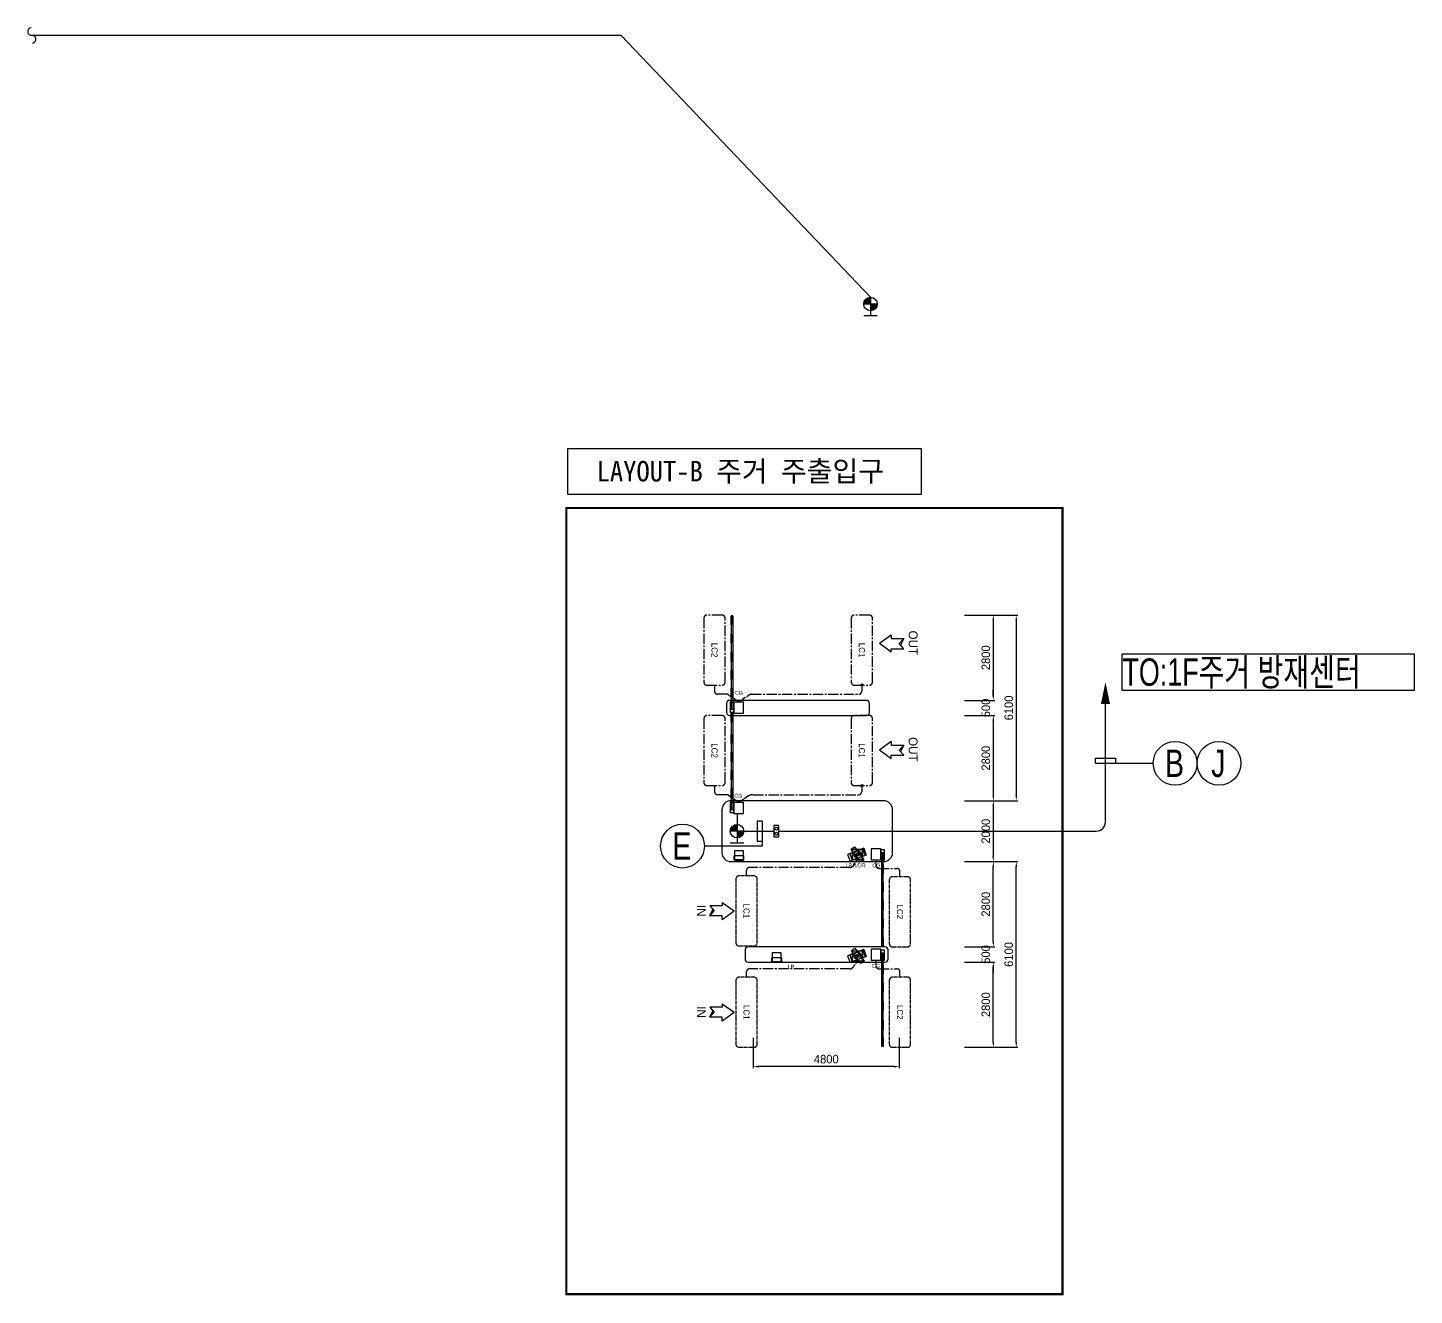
# Model space of a CAD drawing. Header units: millimetres. Extents: x 124153 to 415384, y 94157 to 223285.
# Drawn here: x 301274 to 346841, y 116320 to 157969 of the extents above; entities that cross this region are included whole.
import ezdxf
from ezdxf.enums import TextEntityAlignment as Align

# ---------------------------------------------------------------- set-up
doc = ezdxf.new("R2010")
doc.units = ezdxf.units.MM
doc.header["$LTSCALE"] = 150
doc.linetypes.add('CEN-1', pattern=[24, 20, -2, 0, -2])
doc.linetypes.add('CENTER2', pattern=[1.125, 0.75, -0.125, 0.125, -0.125])
for name, color, linetype in [('4', 4, 'Continuous'), ('e-text', 6, 'Continuous'), ('e-text-box', 7, 'Continuous'), ('e-wire', 4, 'Continuous'), ('e-wire1s', 4, 'CEN-1'), ('Parking-D', 1, 'Continuous'), ('Parking-L', 4, 'Continuous'), ('Parking-S', 3, 'Continuous'), ('Parking-T', 7, 'Continuous')]:
    doc.layers.add(name, color=color, linetype=linetype)
doc.styles.add('돋움', font='Dotum.TTF')
doc.styles.add('실명', font='', dxfattribs={"width": 0.8})
doc.styles.add('아마노', font='Dotum.TTF')
doc.styles.get('실명').set_extended_font_data('GulimChe')
doc.dimstyles.new('PARKING', dxfattribs={"dimscale": 1.5, "dimtxt": 80, "dimasz": 50, "dimexe": 15, "dimexo": 10, "dimgap": 30, "dimtad": 1, "dimdec": 0, "dimzin": 0, "dimdsep": 46, "dimtxsty": '돋움', "dimcen": 0.09, "dimclrd": 1, "dimclre": 1, "dimclrt": 3, "dimadec": 0, "dimazin": 0, "dimtfac": 1, "dimtdec": 0, "dimtix": 1, "dimtofl": 0, "dimtmove": 0, "dimatfit": 3, "dimfxl": 1, "dimtolj": 1, "dimtzin": 0, "dimarcsym": 0})

# ---------------------------------------------------------------- blocks, each defined once
blk = doc.blocks.new('ar')
at = {"layer": '4', "color": 4}
blk.add_lwpolyline([(0, 0, 150, 0, 0), (360, 0, 0, 0, 0)], format="xyseb", dxfattribs=at)
blk = doc.blocks.new('*D14')
at = {"layer": 'DEFPOINTS', "color": 0, "transparency": 16777216}
for p in [(332025, 130568), (333006, 130568), (332025, 127768)]:
    blk.add_point(p, dxfattribs=at)
at = {"layer": 'Parking-D', "color": 1, "lineweight": -2, "transparency": 16777216}
for p, q in [((332060, 130568), (333059, 130568)), ((333006, 127943), (333006, 130393)), ((332060, 127768), (333059, 127768))]:
    blk.add_line(p, q, dxfattribs=at)
at = {"layer": 'Parking-D', "color": 1, "transparency": 16777216}
for points in [[(332977, 130393), (333035, 130393), (333006, 130568)], [(332977, 127943), (333035, 127943), (333006, 127768)]]:
    blk.add_solid(points, dxfattribs=at)
at = {"layer": 'Parking-D', "color": 3, "transparency": 16777216, "insert": (332761, 129168), "char_height": 280, "attachment_point": 5, "rotation": 90, "style": '돋움'}
blk.add_mtext('\\A1;2800', dxfattribs=at)
blk = doc.blocks.new('*D15')
at = {"layer": 'DEFPOINTS', "color": 0, "transparency": 16777216}
for p in [(332025, 130568), (333761, 130568), (332025, 124468)]:
    blk.add_point(p, dxfattribs=at)
at = {"layer": 'Parking-D', "color": 1, "lineweight": -2, "transparency": 16777216}
for p, q in [((332060, 130568), (333813, 130568)), ((333761, 124643), (333761, 130393)), ((332060, 124468), (333813, 124468))]:
    blk.add_line(p, q, dxfattribs=at)
at = {"layer": 'Parking-D', "color": 1, "transparency": 16777216}
for points in [[(333732, 130393), (333790, 130393), (333761, 130568)], [(333732, 124643), (333790, 124643), (333761, 124468)]]:
    blk.add_solid(points, dxfattribs=at)
at = {"layer": 'Parking-D', "color": 3, "transparency": 16777216, "insert": (333516, 127518), "char_height": 280, "attachment_point": 5, "rotation": 90, "style": '돋움'}
blk.add_mtext('\\A1;6100', dxfattribs=at)
blk = doc.blocks.new('*D16')
at = {"layer": 'DEFPOINTS', "color": 0, "transparency": 16777216}
for p in [(332025, 127268), (333006, 127268), (332025, 124468)]:
    blk.add_point(p, dxfattribs=at)
at = {"layer": 'Parking-D', "color": 1, "lineweight": -2, "transparency": 16777216}
for p, q in [((332060, 127268), (333059, 127268)), ((333006, 124643), (333006, 127093)), ((332060, 124468), (333059, 124468))]:
    blk.add_line(p, q, dxfattribs=at)
at = {"layer": 'Parking-D', "color": 1, "transparency": 16777216}
for points in [[(332977, 127093), (333035, 127093), (333006, 127268)], [(332977, 124643), (333035, 124643), (333006, 124468)]]:
    blk.add_solid(points, dxfattribs=at)
at = {"layer": 'Parking-D', "color": 3, "transparency": 16777216, "insert": (332761, 125868), "char_height": 280, "attachment_point": 5, "rotation": 90, "style": '돋움'}
blk.add_mtext('\\A1;2800', dxfattribs=at)
blk = doc.blocks.new('*D17')
at = {"layer": 'DEFPOINTS', "color": 0, "transparency": 16777216}
for p in [(332025, 127768), (333006, 127768), (332025, 127268)]:
    blk.add_point(p, dxfattribs=at)
at = {"layer": 'Parking-D', "color": 1, "lineweight": -2, "transparency": 16777216}
for p, q in [((333006, 127943), (333006, 128118)), ((332060, 127768), (333059, 127768)), ((332060, 127268), (333059, 127268)), ((333006, 127093), (333006, 126918))]:
    blk.add_line(p, q, dxfattribs=at)
at = {"layer": 'Parking-D', "color": 1, "transparency": 16777216}
for points in [[(332977, 127943), (333035, 127943), (333006, 127768)], [(332977, 127093), (333035, 127093), (333006, 127268)]]:
    blk.add_solid(points, dxfattribs=at)
at = {"layer": 'Parking-D', "color": 3, "transparency": 16777216, "insert": (332761, 127518), "char_height": 280, "attachment_point": 5, "rotation": 90, "style": '돋움'}
blk.add_mtext('\\A1;500', dxfattribs=at)
blk = doc.blocks.new('*D18')
at = {"layer": 'DEFPOINTS', "color": 0, "transparency": 16777216}
for p in [(332025, 135368), (332025, 132568), (333006, 132568)]:
    blk.add_point(p, dxfattribs=at)
at = {"layer": 'Parking-D', "color": 1, "lineweight": -2, "transparency": 16777216}
for p, q in [((332060, 135368), (333059, 135368)), ((333006, 135193), (333006, 132743)), ((332060, 132568), (333059, 132568))]:
    blk.add_line(p, q, dxfattribs=at)
at = {"layer": 'Parking-D', "color": 1, "transparency": 16777216}
for points in [[(332977, 135193), (333035, 135193), (333006, 135368)], [(332977, 132743), (333035, 132743), (333006, 132568)]]:
    blk.add_solid(points, dxfattribs=at)
at = {"layer": 'Parking-D', "color": 3, "transparency": 16777216, "insert": (332761, 133968), "char_height": 280, "attachment_point": 5, "rotation": 90, "style": '돋움'}
blk.add_mtext('\\A1;2800', dxfattribs=at)
blk = doc.blocks.new('*D19')
at = {"layer": 'DEFPOINTS', "color": 0, "transparency": 16777216}
for p in [(332025, 138668), (332025, 132568), (333761, 132568)]:
    blk.add_point(p, dxfattribs=at)
at = {"layer": 'Parking-D', "color": 1, "lineweight": -2, "transparency": 16777216}
for p, q in [((332060, 138668), (333813, 138668)), ((333761, 138493), (333761, 132743)), ((332060, 132568), (333813, 132568))]:
    blk.add_line(p, q, dxfattribs=at)
at = {"layer": 'Parking-D', "color": 1, "transparency": 16777216}
for points in [[(333732, 138493), (333790, 138493), (333761, 138668)], [(333732, 132743), (333790, 132743), (333761, 132568)]]:
    blk.add_solid(points, dxfattribs=at)
at = {"layer": 'Parking-D', "color": 3, "transparency": 16777216, "insert": (333516, 135618), "char_height": 280, "attachment_point": 5, "rotation": 90, "style": '돋움'}
blk.add_mtext('\\A1;6100', dxfattribs=at)
blk = doc.blocks.new('*D20')
at = {"layer": 'DEFPOINTS', "color": 0, "transparency": 16777216}
for p in [(332025, 138668), (332025, 135868), (333006, 135868)]:
    blk.add_point(p, dxfattribs=at)
at = {"layer": 'Parking-D', "color": 1, "lineweight": -2, "transparency": 16777216}
for p, q in [((332060, 138668), (333059, 138668)), ((333006, 138493), (333006, 136043)), ((332060, 135868), (333059, 135868))]:
    blk.add_line(p, q, dxfattribs=at)
at = {"layer": 'Parking-D', "color": 1, "transparency": 16777216}
for points in [[(332977, 138493), (333035, 138493), (333006, 138668)], [(332977, 136043), (333035, 136043), (333006, 135868)]]:
    blk.add_solid(points, dxfattribs=at)
at = {"layer": 'Parking-D', "color": 3, "transparency": 16777216, "insert": (332761, 137268), "char_height": 280, "attachment_point": 5, "rotation": 90, "style": '돋움'}
blk.add_mtext('\\A1;2800', dxfattribs=at)
blk = doc.blocks.new('*D21')
at = {"layer": 'DEFPOINTS', "color": 0, "transparency": 16777216}
for p in [(332025, 135868), (332025, 135368), (333006, 135368)]:
    blk.add_point(p, dxfattribs=at)
at = {"layer": 'Parking-D', "color": 1, "lineweight": -2, "transparency": 16777216}
for p, q in [((332060, 135868), (333059, 135868)), ((333006, 136043), (333006, 136218)), ((332060, 135368), (333059, 135368)), ((333006, 135193), (333006, 135018))]:
    blk.add_line(p, q, dxfattribs=at)
at = {"layer": 'Parking-D', "color": 1, "transparency": 16777216}
for points in [[(332977, 136043), (333035, 136043), (333006, 135868)], [(332977, 135193), (333035, 135193), (333006, 135368)]]:
    blk.add_solid(points, dxfattribs=at)
at = {"layer": 'Parking-D', "color": 3, "transparency": 16777216, "insert": (332761, 135618), "char_height": 280, "attachment_point": 5, "rotation": 90, "style": '돋움'}
blk.add_mtext('\\A1;500', dxfattribs=at)
blk = doc.blocks.new('*D22')
at = {"layer": 'DEFPOINTS', "color": 0, "transparency": 16777216}
for p in [(332025, 132568), (332025, 130568), (333006, 130568)]:
    blk.add_point(p, dxfattribs=at)
at = {"layer": 'Parking-D', "color": 1, "lineweight": -2, "transparency": 16777216}
for p, q in [((332060, 132568), (333059, 132568)), ((333006, 132393), (333006, 130743)), ((332060, 130568), (333059, 130568))]:
    blk.add_line(p, q, dxfattribs=at)
at = {"layer": 'Parking-D', "color": 1, "transparency": 16777216}
for points in [[(332977, 132393), (333035, 132393), (333006, 132568)], [(332977, 130743), (333035, 130743), (333006, 130568)]]:
    blk.add_solid(points, dxfattribs=at)
at = {"layer": 'Parking-D', "color": 3, "transparency": 16777216, "insert": (332761, 131568), "char_height": 280, "attachment_point": 5, "rotation": 90, "style": '돋움'}
blk.add_mtext('\\A1;2000', dxfattribs=at)
blk = doc.blocks.new('*D23')
at = {"layer": 'DEFPOINTS', "color": 0, "transparency": 16777216}
for p in [(325117, 124814), (329917, 124814), (325117, 123832)]:
    blk.add_point(p, dxfattribs=at)
at = {"layer": 'Parking-D', "color": 1, "lineweight": -2, "transparency": 16777216}
for p, q in [((325117, 124779), (325117, 123780)), ((329917, 124779), (329917, 123780)), ((329742, 123832), (325292, 123832))]:
    blk.add_line(p, q, dxfattribs=at)
at = {"layer": 'Parking-D', "color": 1, "transparency": 16777216}
for points in [[(325292, 123862), (325292, 123803), (325117, 123832)], [(329742, 123862), (329742, 123803), (329917, 123832)]]:
    blk.add_solid(points, dxfattribs=at)
at = {"layer": 'Parking-D', "color": 3, "transparency": 16777216, "insert": (327517, 124078), "char_height": 280, "attachment_point": 5, "style": '돋움'}
blk.add_mtext('\\A1;4800', dxfattribs=at)

msp = doc.modelspace()

# ---------------------------------------------------------------- hatches: boundary and pattern name
at = {"layer": 'Parking-S'}
h = msp.add_hatch(color=3, dxfattribs=at)
h.paths.add_polyline_path([(329194.9, 148889.7), (328970.9, 148889.7), (328970.9, 148665.7, 0.4142136)])
h.paths.add_polyline_path([(328970.9, 149113.6, 0.4142136), (328747, 148889.7), (328970.9, 148889.7)])
h = msp.add_hatch(color=3, dxfattribs=at)
h.paths.add_polyline_path([(324807.4, 131569), (324583.5, 131569), (324583.5, 131345.1, 0.4142136)])
h.paths.add_polyline_path([(324583.5, 131792.9, 0.4142136), (324359.5, 131569), (324583.5, 131569)])

# ---------------------------------------------------------------- linework, layer by layer
for p, q in [((328686.9, 136368.2), (328686.9, 136168.2)), ((328686.9, 133068.2), (328686.9, 132868.2))]:
    msp.add_line(p, q)
for centre in [(328686.9, 136368.2), (328686.9, 133068.2)]:
    msp.add_circle(centre, 38.2)
for centre in [(328586.9, 136168.2), (328586.9, 132868.2)]:
    msp.add_arc(centre, 100, 270, 0)
at = {"layer": 'e-text-box'}
for p, q in [((336363, 133801.3), (336363, 133967.2)), ((336363, 133967.2), (337021.4, 133967.2)), ((336363, 133801.3), (338263, 133801.3)), ((337021.4, 133967.2), (337021.4, 133801.3)), ((325411.8, 131898.2), (325245.8, 131898.2)), ((325245.8, 131898.2), (325245.8, 131239.8)), ((325411.8, 131898.2), (325411.8, 131077.9)), ((325245.8, 131239.8), (325411.8, 131239.8)), ((325411.8, 131077.9), (323511.8, 131077.9))]:
    msp.add_line(p, q, dxfattribs=at)
msp.add_lwpolyline([(337245.9, 137397.9), (346840.9, 137397.9), (346840.9, 136194.9), (337245.9, 136194.9)], close=True, dxfattribs=at)
for centre in [(338982.8, 133801.3), (340422.2, 133801.3), (322792.1, 131077.9)]:
    msp.add_circle(centre, 719.7, dxfattribs=at)
at = {"layer": 'e-wire'}
for p, q in [((320776.5, 157716.5), (301400, 157716.8)), ((336692.2, 131869), (336692.2, 135745.7)), ((324807.4, 131569), (325796.4, 131569))]:
    msp.add_line(p, q, dxfattribs=at)
at = {"layer": 'e-wire', "ltscale": 0.5}
msp.add_line((325955.8, 131569), (336392.2, 131569), dxfattribs=at)
at = {"layer": 'e-wire'}
msp.add_lwpolyline([(324583.5, 132148.2), (324583.5, 131792.9)], dxfattribs=at)
for centre, start, end in [((301400, 157843.2), 97.33618, 277.33618), ((301416.1, 157591.5), 277.33618, 97.33618)]:
    msp.add_arc(centre, 126.4, start, end, dxfattribs=at)
at = {"layer": 'e-wire', "ltscale": 0.5}
msp.add_arc((336392.2, 131869), 300, 270, 0, dxfattribs=at)
at = {"layer": 'Parking-L', "color": 6, "elevation": 1533.5}
msp.add_lwpolyline([(319009.6, 142644.9), (330646, 142644.9), (330646, 144129.6), (319009.6, 144129.6)], close=True, dxfattribs=at)
at = {"layer": 'Parking-L', "color": 6, "const_width": 70.3}
msp.add_lwpolyline([(335281.3, 142185.3), (335281.3, 116355.2), (318972.2, 116355.2), (318972.2, 142185.3)], close=True, dxfattribs=at)
at = {"layer": 'Parking-S', "color": 4}
msp.add_line((320776.5, 157716.5), (328970.9, 149113.6), dxfattribs=at)
at = {"layer": 'Parking-S', "color": 3}
for p, q in [((328970.9, 149113.6), (328970.9, 148498.5)), ((329194.9, 148889.7), (328747, 148889.7)), ((329194.9, 148498.5), (328747, 148498.5)), ((324583.5, 131792.9), (324583.5, 131177.8)), ((324807.4, 131569), (324359.5, 131569)), ((324807.4, 131177.8), (324359.5, 131177.8))]:
    msp.add_line(p, q, dxfattribs=at)
at = {"layer": 'Parking-S', "color": 1, "linetype": 'Continuous'}
for p, q in [((324394.9, 138348.6), (324394.9, 138647.5)), ((324444.7, 138647.5), (324444.7, 138348.6)), ((324444.7, 138348.6), (324394.9, 138348.6)), ((324394.9, 137750.9), (324394.9, 138049.7)), ((324444.7, 138049.7), (324444.7, 137750.9)), ((324394.9, 137153.1), (324394.9, 137452)), ((324394.9, 137452), (324444.7, 137452)), ((324444.7, 137452), (324444.7, 137153.1)), ((324444.7, 137153.1), (324394.9, 137153.1)), ((324394.9, 136555.4), (324394.9, 136854.3)), ((324394.9, 136854.3), (324444.7, 136854.3)), ((324444.7, 136854.3), (324444.7, 136555.4)), ((324394.9, 136256.5), (324444.7, 136256.5)), ((324394.9, 135957.6), (324394.9, 136256.5)), ((324444.7, 136256.5), (324444.7, 135957.6)), ((324444.7, 135957.6), (324394.9, 135957.6)), ((324394.9, 135148.6), (324394.9, 135447.5)), ((324444.7, 135447.5), (324444.7, 135148.6)), ((324444.7, 135148.6), (324394.9, 135148.6)), ((324394.9, 134450.9), (324394.9, 134749.7)), ((324444.7, 134749.7), (324444.7, 134450.9)), ((324394.9, 134152), (324444.7, 134152)), ((324394.9, 133853.1), (324394.9, 134152)), ((324444.7, 134152), (324444.7, 133853.1)), ((324444.7, 133853.1), (324394.9, 133853.1)), ((324394.9, 133554.3), (324444.7, 133554.3)), ((324394.9, 133255.4), (324394.9, 133554.3)), ((324444.7, 133554.3), (324444.7, 133255.4)), ((324394.9, 132657.6), (324394.9, 132956.5)), ((324394.9, 132956.5), (324444.7, 132956.5)), ((324444.7, 132657.6), (324394.9, 132657.6)), ((324444.7, 132956.5), (324444.7, 132657.6)), ((329339.1, 130478.7), (329388.9, 130478.7)), ((329339.1, 130179.8), (329339.1, 130478.7)), ((329388.9, 130478.7), (329388.9, 130179.8)), ((329388.9, 130179.8), (329339.1, 130179.8)), ((329339.1, 129582.1), (329339.1, 129880.9)), ((329388.9, 129880.9), (329388.9, 129582.1)), ((329388.9, 129582.1), (329339.1, 129582.1)), ((329339.1, 128984.3), (329339.1, 129283.2)), ((329339.1, 129283.2), (329388.9, 129283.2)), ((329388.9, 128984.3), (329339.1, 128984.3)), ((329388.9, 129283.2), (329388.9, 128984.3)), ((329339.1, 128386.6), (329339.1, 128685.5)), ((329388.9, 128685.5), (329388.9, 128386.6)), ((329339.1, 127788.8), (329339.1, 128087.7)), ((329339.1, 128087.7), (329388.9, 128087.7)), ((329388.9, 128087.7), (329388.9, 127788.8)), ((329339.1, 127178.7), (329388.9, 127178.7)), ((329339.1, 126879.8), (329339.1, 127178.7)), ((329388.9, 127178.7), (329388.9, 126879.8)), ((329388.9, 126879.8), (329339.1, 126879.8)), ((329339.1, 126282.1), (329339.1, 126580.9)), ((329388.9, 126282.1), (329339.1, 126282.1)), ((329388.9, 126580.9), (329388.9, 126282.1)), ((329339.1, 125684.3), (329339.1, 125983.2)), ((329339.1, 125983.2), (329388.9, 125983.2)), ((329388.9, 125983.2), (329388.9, 125684.3)), ((329388.9, 125684.3), (329339.1, 125684.3)), ((329339.1, 125047.8), (329339.1, 125346.7)), ((329388.9, 125346.7), (329388.9, 125047.8)), ((329339.1, 124488.8), (329339.1, 124787.7)), ((329339.1, 124787.7), (329388.9, 124787.7)), ((329388.9, 124787.7), (329388.9, 124488.8))]:
    msp.add_line(p, q, dxfattribs=at)
at = {"layer": 'Parking-S', "color": 2, "linetype": 'Continuous'}
for p, q in [((324444.7, 138647.5), (324394.9, 138647.5)), ((324394.9, 138647.5), (324444.7, 138647.5)), ((324394.9, 138647.5), (324444.7, 138647.5)), ((324394.9, 138647.5), (324394.9, 135567.6)), ((324444.7, 138647.5), (324444.7, 135567.6)), ((324356.9, 135818.2), (324356.9, 135466.8)), ((324356.9, 135818.2), (324476.9, 135818.2)), ((324476.9, 135448.2), (324476.9, 135818.2)), ((324476.9, 135818.2), (324476.9, 135466.8)), ((324476.9, 135818.2), (324796.9, 135818.2)), ((324796.9, 135448.2), (324796.9, 135818.2)), ((324476.9, 135466.8), (324356.9, 135466.8)), ((324444.7, 135567.6), (324394.9, 135567.6)), ((324394.9, 135447.5), (324444.7, 135447.5)), ((324394.9, 135447.5), (324444.7, 135447.5)), ((324444.7, 135447.5), (324394.9, 135447.5)), ((324394.9, 135347.5), (324394.9, 132267.6)), ((324444.7, 135347.5), (324444.7, 132267.6)), ((324476.9, 135448.2), (324796.9, 135448.2)), ((324356.9, 132518.2), (324476.9, 132518.2)), ((324356.9, 132518.2), (324356.9, 132166.8)), ((324476.9, 132166.8), (324356.9, 132166.8)), ((324444.7, 132267.6), (324394.9, 132267.6)), ((324476.9, 132518.2), (324796.9, 132518.2)), ((324476.9, 132518.2), (324476.9, 132166.8)), ((324476.9, 132148.2), (324476.9, 132518.2)), ((324476.9, 132148.2), (324796.9, 132148.2)), ((324796.9, 132148.2), (324796.9, 132518.2)), ((328986.9, 130988.2), (328986.9, 130618.2)), ((329306.9, 130988.2), (328986.9, 130988.2)), ((329306.9, 130988.2), (329306.9, 130618.2)), ((329306.9, 130618.2), (329306.9, 130969.5)), ((329306.9, 130969.5), (329426.9, 130969.5)), ((329339.1, 130868.7), (329388.9, 130868.7)), ((329339.1, 127788.8), (329339.1, 130868.7)), ((329388.9, 127788.8), (329388.9, 130868.7)), ((329426.9, 130618.2), (329426.9, 130969.5)), ((329306.9, 130618.2), (328986.9, 130618.2)), ((329426.9, 130618.2), (329306.9, 130618.2)), ((328986.9, 127688.2), (328986.9, 127318.2)), ((329306.9, 127688.2), (328986.9, 127688.2)), ((329306.9, 127688.2), (329306.9, 127318.2)), ((329306.9, 127318.2), (329306.9, 127669.5)), ((329306.9, 127669.5), (329426.9, 127669.5)), ((329339.1, 127788.8), (329388.9, 127788.8)), ((329388.9, 127788.8), (329339.1, 127788.8)), ((329388.9, 127788.8), (329339.1, 127788.8)), ((329426.9, 127318.2), (329426.9, 127669.5)), ((329306.9, 127318.2), (328986.9, 127318.2)), ((329426.9, 127318.2), (329306.9, 127318.2)), ((329339.1, 127568.7), (329388.9, 127568.7)), ((329339.1, 124488.8), (329339.1, 127568.7)), ((329388.9, 124488.8), (329388.9, 127568.7)), ((329388.9, 124488.8), (329339.1, 124488.8))]:
    msp.add_line(p, q, dxfattribs=at)
at = {"layer": 'Parking-S', "color": 6}
for p, q in [((329653.8, 138011.3), (329261.9, 137730.7)), ((329653.8, 137450.1), (329261.9, 137730.7)), ((329653.8, 138011.3), (329653.8, 137896.3)), ((329653.8, 137896.3), (330061.8, 137896.3)), ((330061.8, 137896.3), (329917.9, 137730.7)), ((330061.8, 137565.2), (329917.9, 137730.7)), ((330061.8, 137896.3), (329960.7, 137681.6)), ((329653.8, 137450.1), (329653.8, 137565.2)), ((329653.8, 137565.2), (330061.8, 137565.2)), ((329653.8, 134511.3), (329261.9, 134230.7)), ((329653.8, 134511.3), (329653.8, 134396.3)), ((329653.8, 133950.1), (329261.9, 134230.7)), ((329653.8, 134396.3), (330061.8, 134396.3)), ((329653.8, 133950.1), (329653.8, 134065.2)), ((329653.8, 134065.2), (330061.8, 134065.2)), ((330061.8, 134396.3), (329917.9, 134230.7)), ((330061.8, 134065.2), (329917.9, 134230.7)), ((330061.8, 134396.3), (329960.7, 134181.6)), ((324099, 129114.1), (323691, 129114.1)), ((323691, 129114.1), (323834.9, 128948.5)), ((323691, 128783), (323792.1, 128997.7)), ((324099, 129229.1), (324490.8, 128948.5)), ((324099, 129229.1), (324099, 129114.1)), ((323691, 128783), (323834.9, 128948.5)), ((324099, 128783), (323691, 128783)), ((324099, 128667.9), (324490.8, 128948.5)), ((324099, 128667.9), (324099, 128783)), ((324099.6, 125783.7), (323691.7, 125783.7)), ((323691.7, 125783.7), (323835.5, 125618.2)), ((324099.6, 125898.8), (324491.5, 125618.2)), ((324099.6, 125898.8), (324099.6, 125783.7)), ((323691.7, 125452.7), (323792.8, 125667.3)), ((323691.7, 125452.7), (323835.5, 125618.2)), ((324099.6, 125452.7), (323691.7, 125452.7)), ((324099.6, 125337.6), (324491.5, 125618.2)), ((324099.6, 125337.6), (324099.6, 125452.7))]:
    msp.add_line(p, q, dxfattribs=at)
at = {"layer": 'Parking-S', "color": 0, "linetype": 'CENTER2', "ltscale": 3}
for p, q in [((323844.9, 136368.2), (323844.9, 136168.2)), ((324252.6, 136068.2), (323944.9, 136068.2)), ((325051.3, 136068.2), (328586.9, 136068.2)), ((323844.9, 133068.2), (323844.9, 132868.2)), ((324252.6, 132768.2), (323944.9, 132768.2)), ((325112.7, 132768.2), (328586.9, 132768.2)), ((328305, 130378.3), (324996.3, 130378.3)), ((329246.9, 130347.9), (329838.9, 130347.9)), ((324896.3, 130098.5), (324896.3, 130278.3)), ((329938.9, 130068.2), (329938.9, 130247.9)), ((324896.9, 126768.2), (324896.9, 126947.9)), ((328305.6, 127047.9), (324996.9, 127047.9)), ((329246.9, 127047.9), (329838.9, 127047.9)), ((329938.9, 126768.2), (329938.9, 126947.9))]:
    msp.add_line(p, q, dxfattribs=at)
at = {"layer": 'Parking-S', "color": 0, "linetype": 'CENTER2'}
for p, q in [((324308.7, 136050.9), (324651.9, 135818.2)), ((324995.1, 136050.9), (324651.9, 135818.2)), ((324308.7, 132750.9), (324651.9, 132518.2)), ((324944.3, 132716.4), (324651.9, 132518.2)), ((328546.6, 130638.5), (328385.6, 130419.1)), ((329146.9, 130618.2), (329146.9, 130447.9)), ((328546.9, 127308.2), (328385.9, 127088.7)), ((329146.9, 127318.2), (329146.9, 127147.9))]:
    msp.add_line(p, q, dxfattribs=at)
at = {"layer": 'Parking-S', "color": 2}
for p, q in [((324086.9, 132268.2), (324086.9, 130868.2)), ((329396.9, 132568.2), (324386.9, 132568.2)), ((329696.9, 130868.2), (329696.9, 132268.2)), ((324496.9, 130918.2), (324496.9, 130618.2)), ((324796.9, 130918.2), (324496.9, 130918.2)), ((324796.9, 130618.2), (324796.9, 130918.2)), ((328747.2, 131007.8), (328214.5, 130805)), ((328214.5, 130805), (328299.9, 130580.7)), ((328379.3, 130611), (328293.9, 130835.3)), ((328832.6, 130783.5), (328299.9, 130580.7)), ((328336.1, 130981.2), (328445.8, 131059.2)), ((328640, 130554.1), (328336.1, 130981.2)), ((328382.3, 130639.2), (328382.3, 130967.8)), ((328710.9, 130967.8), (328382.3, 130967.8)), ((328382.9, 130638.5), (328382.9, 130967.1)), ((328382.9, 130967.1), (328711.5, 130967.1)), ((328445.8, 131059.2), (328749.7, 130632.2)), ((328710.9, 130967.8), (328710.9, 130639.2)), ((328711.5, 130638.5), (328711.5, 130967.1)), ((328714.5, 130995.4), (328799.9, 130771.1)), ((328747.2, 131007.8), (328832.6, 130783.5)), ((324386.9, 130568.2), (329396.9, 130568.2)), ((324491.9, 130630.2), (324491.9, 130755.2)), ((324801.9, 130755.2), (324491.9, 130755.2)), ((324801.9, 130630.2), (324491.9, 130630.2)), ((324496.9, 130618.2), (324796.9, 130618.2)), ((324801.9, 130755.2), (324801.9, 130630.2)), ((328710.9, 130639.2), (328382.3, 130639.2)), ((328382.9, 130638.5), (328711.5, 130638.5)), ((328749.7, 130632.2), (328640, 130554.1)), ((328746.9, 127677.4), (328214.2, 127474.6)), ((328343.8, 127643.8), (328453.6, 127721.9)), ((328647.7, 127216.7), (328343.8, 127643.8)), ((328382.6, 127308.2), (328382.6, 127636.8)), ((328382.6, 127636.8), (328711.2, 127636.8)), ((328382.6, 127308.2), (328382.6, 127636.8)), ((328382.6, 127636.8), (328711.2, 127636.8)), ((328453.6, 127721.9), (328757.4, 127294.8)), ((328711.2, 127308.2), (328711.2, 127636.8)), ((328711.2, 127636.8), (328711.2, 127308.2)), ((328714.2, 127665), (328799.6, 127440.7)), ((328746.9, 127677.4), (328832.3, 127453.1)), ((325731.9, 127280.2), (325731.9, 127405.2)), ((326041.9, 127405.2), (325731.9, 127405.2)), ((326041.9, 127280.2), (325731.9, 127280.2)), ((325736.9, 127568.2), (325736.9, 127268.2)), ((326036.9, 127568.2), (325736.9, 127568.2)), ((325736.9, 127268.2), (326036.9, 127268.2)), ((326036.9, 127268.2), (326036.9, 127568.2)), ((326041.9, 127405.2), (326041.9, 127280.2)), ((328214.2, 127474.6), (328299.6, 127250.3)), ((328379, 127280.6), (328293.6, 127504.9)), ((328832.3, 127453.1), (328299.6, 127250.3)), ((328382.6, 127308.2), (328711.2, 127308.2)), ((328382.6, 127308.2), (328711.2, 127308.2)), ((328757.4, 127294.8), (328647.7, 127216.7))]:
    msp.add_line(p, q, dxfattribs=at)
at = {"layer": 'Parking-S', "color": 0, "linetype": 'CENTER2', "ltscale": 3}
for points in [[(323594.9, 136368.2), (324094.9, 136368.2, 0.4142136), (324194.9, 136468.2), (324194.9, 138568.2, 0.4142136), (324094.9, 138668.2), (323594.9, 138668.2, 0.4142136), (323494.9, 138568.2), (323494.9, 136468.2, 0.4142136)], [(328436.9, 136368.2), (328936.9, 136368.2, 0.4142136), (329036.9, 136468.2), (329036.9, 138568.2, 0.4142136), (328936.9, 138668.2), (328436.9, 138668.2, 0.4142136), (328336.9, 138568.2), (328336.9, 136468.2, 0.4142136)], [(323594.9, 133068.2), (324094.9, 133068.2, 0.4142136), (324194.9, 133168.2), (324194.9, 135268.2, 0.4142136), (324094.9, 135368.2), (323594.9, 135368.2, 0.4142136), (323494.9, 135268.2), (323494.9, 133168.2, 0.4142136)], [(328436.9, 133068.2), (328936.9, 133068.2, 0.4142136), (329036.9, 133168.2), (329036.9, 135268.2, 0.4142136), (328936.9, 135368.2), (328436.9, 135368.2, 0.4142136), (328336.9, 135268.2), (328336.9, 133168.2, 0.4142136)]]:
    msp.add_lwpolyline(points, format="xyb", close=True, dxfattribs=at)
at = {"layer": 'Parking-S', "color": 2}
for points in [[(324336.9, 135868.2, 0.4142136), (324236.9, 135768.2), (324236.9, 135468.2, 0.4142136), (324336.9, 135368.2), (328836.9, 135368.2, 0.4142136), (328936.9, 135468.2), (328936.9, 135768.2, 0.4142136), (328836.9, 135868.2)], [(324946.9, 127768.2, 0.4142136), (324846.9, 127668.2), (324846.9, 127368.2, 0.4142136), (324946.9, 127268.2), (329446.9, 127268.2, 0.4142136), (329546.9, 127368.2), (329546.9, 127668.2, 0.4142136), (329446.9, 127768.2)]]:
    msp.add_lwpolyline(points, format="xyb", close=True, dxfattribs=at)
at = {"layer": 'Parking-S', "color": 3}
msp.add_lwpolyline([(325796.4, 131758.3), (325796.4, 131379.7), (325955.8, 131379.7), (325955.8, 131758.3)], close=True, dxfattribs=at)
at = {"layer": 'Parking-S', "color": 0, "linetype": 'CENTER2'}
for points in [[(325146.3, 130098.5), (324646.3, 130098.5, 0.4142136), (324546.3, 129998.5), (324546.3, 127898.5, 0.4142136), (324646.3, 127798.5), (325146.3, 127798.5, 0.4142136), (325246.3, 127898.5), (325246.3, 129998.5, 0.4142136)], [(330188.9, 130068.2), (329688.9, 130068.2, 0.4142136), (329588.9, 129968.2), (329588.9, 127868.2, 0.4142136), (329688.9, 127768.2), (330188.9, 127768.2, 0.4142136), (330288.9, 127868.2), (330288.9, 129968.2, 0.4142136)], [(325146.9, 126768.2), (324646.9, 126768.2, 0.4142136), (324546.9, 126668.2), (324546.9, 124568.2, 0.4142136), (324646.9, 124468.2), (325146.9, 124468.2, 0.4142136), (325246.9, 124568.2), (325246.9, 126668.2, 0.4142136)], [(330188.9, 126768.2), (329688.9, 126768.2, 0.4142136), (329588.9, 126668.2), (329588.9, 124568.2, 0.4142136), (329688.9, 124468.2), (330188.9, 124468.2, 0.4142136), (330288.9, 124568.2), (330288.9, 126668.2, 0.4142136)]]:
    msp.add_lwpolyline(points, format="xyb", close=True, dxfattribs=at)
at = {"layer": 'Parking-S', "color": 3}
for centre, radius in [((328970.9, 148889.7), 223.9), ((324583.5, 131569), 223.9), ((325876.2, 131652.8), 47.7), ((325876.2, 131485.2), 47.7)]:
    msp.add_circle(centre, radius, dxfattribs=at)
at = {"layer": 'Parking-S'}
for centre, radius in [((328546.9, 130803.2), 120), ((328546.9, 130803.2), 54.4), ((328546.9, 130803.2), 30), ((328546.6, 127472.8), 120), ((328546.6, 127472.8), 54.4), ((328546.6, 127472.8), 30)]:
    msp.add_circle(centre, radius, dxfattribs=at)
at = {"layer": 'Parking-S', "color": 0, "linetype": 'CENTER2', "ltscale": 3}
for centre, radius, start, end in [((323944.9, 136168.2), 100, 180, 270), ((323944.9, 132868.2), 100, 180, 270), ((325112.7, 132468.2), 300, 90, 124.14454), ((324996.3, 130278.3), 100, 90, 180), ((328305, 130478.3), 100, 270, 323.72356), ((329246.9, 130447.9), 100, 180, 270), ((329838.9, 130247.9), 100, 0, 90), ((329246.9, 127147.9), 100, 180, 270), ((324996.9, 126947.9), 100, 90, 180), ((328305.3, 127147.9), 100, 270, 323.72356), ((329838.9, 126947.9), 100, 0, 90)]:
    msp.add_arc(centre, radius, start, end, dxfattribs=at)
at = {"layer": 'Parking-S', "color": 0, "linetype": 'CENTER2'}
for centre, start, end in [((324252.6, 135968.2), 55.85546, 90), ((325051.3, 135968.2), 90, 124.14454), ((324252.6, 132668.2), 55.85546, 90)]:
    msp.add_arc(centre, 100, start, end, dxfattribs=at)
at = {"layer": 'Parking-S', "color": 2}
for centre, start, end in [((324386.9, 132268.2), 90, 180), ((329396.9, 132268.2), 360, 90), ((324386.9, 130868.2), 180, 270), ((329396.9, 130868.2), 270, 360)]:
    msp.add_arc(centre, 300, start, end, dxfattribs=at)
at = {"layer": 'Parking-S', "color": 1}
for points in [[(324444.7, 138647.5), (324444.7, 138348.6), (324394.9, 138348.6)], [(324444.7, 138647.5), (324394.9, 138348.6), (324394.9, 138647.5)], [(324444.7, 138049.7), (324444.7, 137750.9), (324394.9, 137750.9)], [(324444.7, 138049.7), (324394.9, 137750.9), (324394.9, 138049.7)], [(324444.7, 137452), (324444.7, 137153.1), (324394.9, 137153.1)], [(324444.7, 137452), (324394.9, 137153.1), (324394.9, 137452)], [(324444.7, 136854.3), (324444.7, 136555.4), (324394.9, 136555.4)], [(324444.7, 136854.3), (324394.9, 136555.4), (324394.9, 136854.3)], [(324444.7, 136256.5), (324444.7, 135957.6), (324394.9, 135957.6)], [(324444.7, 136256.5), (324394.9, 135957.6), (324394.9, 136256.5)], [(324444.7, 135447.5), (324394.9, 135148.6), (324394.9, 135447.5)], [(324444.7, 135447.5), (324444.7, 135148.6), (324394.9, 135148.6)], [(324444.7, 134749.7), (324394.9, 134450.9), (324394.9, 134749.7)], [(324444.7, 134749.7), (324444.7, 134450.9), (324394.9, 134450.9)], [(324444.7, 134152), (324394.9, 133853.1), (324394.9, 134152)], [(324444.7, 134152), (324444.7, 133853.1), (324394.9, 133853.1)], [(324444.7, 133554.3), (324394.9, 133255.4), (324394.9, 133554.3)], [(324444.7, 133554.3), (324444.7, 133255.4), (324394.9, 133255.4)], [(324444.7, 132956.5), (324394.9, 132657.6), (324394.9, 132956.5)], [(324444.7, 132956.5), (324444.7, 132657.6), (324394.9, 132657.6)], [(329339.1, 130179.8), (329339.1, 130478.7), (329388.9, 130478.7)], [(329339.1, 130179.8), (329388.9, 130478.7), (329388.9, 130179.8)], [(329339.1, 129582.1), (329339.1, 129880.9), (329388.9, 129880.9)], [(329339.1, 129582.1), (329388.9, 129880.9), (329388.9, 129582.1)], [(329339.1, 128984.3), (329339.1, 129283.2), (329388.9, 129283.2)], [(329339.1, 128984.3), (329388.9, 129283.2), (329388.9, 128984.3)], [(329339.1, 128386.6), (329339.1, 128685.5), (329388.9, 128685.5)], [(329339.1, 128386.6), (329388.9, 128685.5), (329388.9, 128386.6)], [(329339.1, 127788.8), (329339.1, 128087.7), (329388.9, 128087.7)], [(329339.1, 127788.8), (329388.9, 128087.7), (329388.9, 127788.8)], [(329339.1, 126879.8), (329339.1, 127178.7), (329388.9, 127178.7)], [(329339.1, 126879.8), (329388.9, 127178.7), (329388.9, 126879.8)], [(329339.1, 126282.1), (329339.1, 126580.9), (329388.9, 126580.9)], [(329339.1, 126282.1), (329388.9, 126580.9), (329388.9, 126282.1)], [(329339.1, 125684.3), (329339.1, 125983.2), (329388.9, 125983.2)], [(329339.1, 125684.3), (329388.9, 125983.2), (329388.9, 125684.3)], [(329339.1, 125047.8), (329339.1, 125346.7), (329388.9, 125346.7)], [(329339.1, 125047.8), (329388.9, 125346.7), (329388.9, 125047.8)], [(329339.1, 124488.8), (329339.1, 124787.7), (329388.9, 124787.7)], [(329339.1, 124488.8), (329388.9, 124787.7), (329388.9, 124488.8)]]:
    msp.add_solid(points, dxfattribs=at)

# ---------------------------------------------------------------- block references
at = {"layer": 'e-wire1s', "xscale": -2, "yscale": 2, "zscale": 2, "rotation": 269.9999999999996}
msp.add_blockref('ar', (336692.2, 135745.7), dxfattribs=at)

# ---------------------------------------------------------------- texts
at = {"layer": 'e-text', "style": '돋움'}
for s, width, p in [('TO:1F주거 방재센터', 0.75, (341166.2, 136796.4)), ('B', 0.8, (338960.7, 133801.3)), ('J', 0.8, (340400.2, 133801.3)), ('E', 0.8, (322770, 131077.9))]:
    msp.add_text(s, height=900, dxfattribs=dict(at, width=width)).set_placement(p, align=Align.MIDDLE_CENTER)
at = {"layer": 'Parking-S', "color": 0, "style": '실명'}
msp.add_text('LAYOUT-B 주거 주출입구 ', height=675, dxfattribs=at).set_placement((324910.6, 143397.2, 1533.5), align=Align.MIDDLE_CENTER)
at = {"layer": 'Parking-S', "color": 7, "style": '아마노'}
for s, p in [('LC2', (323844.9, 137518.2)), ('LC1', (328686.9, 137518.2)), ('LC2', (323844.9, 134218.2)), ('LC1', (328686.9, 134218.2)), ('LC1', (324896.3, 128948.5)), ('LC2', (329938.9, 128918.2)), ('LC1', (324896.9, 125618.2)), ('LC2', (329938.9, 125618.2))]:
    msp.add_text(s, height=200, rotation=270, dxfattribs=at).set_placement(p, align=Align.MIDDLE)
at = {"layer": 'Parking-T', "linetype": 'Continuous', "style": '아마노'}
for s, p in [('OUT', (330224.8, 138160.3, 7478.2)), ('OUT', (330224.8, 134660.3, 7478.2)), ('IN', (323264.9, 129148.2, 4985.5)), ('IN', (323264.6, 125814.3, 4985.5))]:
    msp.add_text(s, height=291.72, rotation=270, dxfattribs=at).set_placement(p)
for s, p in [('CG', (324512.7, 136050.7)), ('CG', (324494.6, 132666.9)), ('LPR/DR', (328156.4, 130378.3)), ('CG', (329030.5, 130376.7)), ('LP', (326245.4, 127048.7)), ('CG', (329018.2, 127075.7))]:
    msp.add_text(s, height=129.65, dxfattribs=at).set_placement(p)

# ---------------------------------------------------------------- dimensions: what is measured, and where the dimension line sits
at = {"layer": 'Parking-D'}
for base, p1, p2, angle, picture, middle in [((333760.7, 132568.2), (332024.7, 138668.2), (332024.7, 132568.2), 90, '*D19', (333515.5, 135618.2)), ((333006.1, 135868.2), (332024.7, 138668.2), (332024.7, 135868.2), 90, '*D20', (332760.9, 137268.2)), ((333006.1, 135368.2), (332024.7, 135868.2), (332024.7, 135368.2), 90, '*D21', (332760.9, 135618.2)), ((333006.1, 132568.2), (332024.7, 135368.2), (332024.7, 132568.2), 90, '*D18', (332760.9, 133968.2)), ((333006.1, 130568.2), (332024.7, 132568.2), (332024.7, 130568.2), 90, '*D22', (332760.9, 131568.2)), ((333006.1, 130568.2), (332024.7, 127768.2), (332024.7, 130568.2), 270, '*D14', (332760.9, 129168.2)), ((333760.7, 130568.2), (332024.7, 124468.2), (332024.7, 130568.2), 270, '*D15', (333515.5, 127518.2)), ((333006.1, 127768.2), (332024.7, 127268.2), (332024.7, 127768.2), 270, '*D17', (332760.9, 127518.2)), ((333006.1, 127268.2), (332024.7, 124468.2), (332024.7, 127268.2), 270, '*D16', (332760.9, 125868.2))]:
    dim = msp.add_linear_dim(base=base, p1=p1, p2=p2, angle=angle, dimstyle='PARKING', override={"dimscale": 3.5, "dimtmove": 1}, dxfattribs=at)
    dim.commit()
    dim.dimension.update_dxf_attribs({"geometry": picture, "text_midpoint": middle})
dim = msp.add_linear_dim(base=(325116.9, 123832.5), p1=(329916.9, 124813.9), p2=(325116.9, 124813.9), dimstyle='PARKING', override={"dimscale": 3.5, "dimtmove": 1}, dxfattribs=at)
dim.commit()
dim.dimension.update_dxf_attribs({"geometry": '*D23', "text_midpoint": (327516.9, 124077.7)})

doc.saveas('drawing.dxf')
